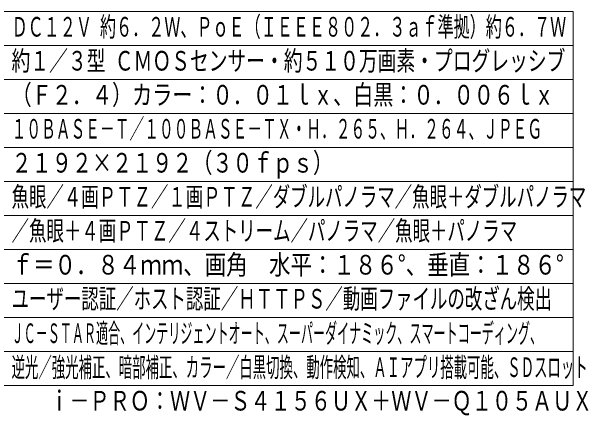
# Model space of a CAD drawing. Units: millimetres on the paper. Extents: x -62 to 65, y -59 to 59.
# Drawn here: x -20 to 64.8, y -59 to 0.4 of the extents above; entities that cross this region are included whole.
import ezdxf
from ezdxf.enums import TextEntityAlignment as Align

# ---------------------------------------------------------------- set-up
doc = ezdxf.new("R2010")
doc.units = ezdxf.units.MM
doc.layers.add('0-0_MOJI1', color=7, linetype='Continuous', lineweight=9)
doc.layers.add('0-5_WAKU', color=4, linetype='Continuous', lineweight=9)
doc.layers.add('0-1_相当品', color=4, linetype='Continuous')
doc.styles.add('ＭＳ ゴシック', font='')
doc.styles.get('ＭＳ ゴシック').set_extended_font_data('MS Gothic')

msp = doc.modelspace()

# ---------------------------------------------------------------- linework, layer by layer
at = {"layer": '0-5_WAKU', "color": 3}
for p, q in [((-62.5, 0.418), (62.5, 0.418)), ((62.5, -54.582), (62.5, 0.418)), ((-62.5, -54.582), (62.5, -54.582))]:
    msp.add_line(p, q, dxfattribs=at)
at = {"layer": '0-5_WAKU'}
for p, q in [((-62.5, -4.582), (62.5, -4.582)), ((-62.5, -9.582), (62.5, -9.582)), ((-62.5, -14.582), (62.5, -14.582)), ((-62.5, -19.582), (62.5, -19.582)), ((62.5, -24.582), (-62.5, -24.582)), ((-62.5, -29.582), (62.5, -29.582)), ((-62.5, -34.582), (62.5, -34.582)), ((-62.5, -39.582), (62.5, -39.582)), ((-62.5, -44.582), (62.5, -44.582)), ((-62.5, -49.582), (62.5, -49.582))]:
    msp.add_line(p, q, dxfattribs=at)

# ---------------------------------------------------------------- texts
at = {"layer": '0-0_MOJI1', "style": 'ＭＳ ゴシック'}
for s, height, width, p in [('ＤＣ１２Ｖ 約６．２Ｗ、ＰｏＥ（ＩＥＥＥ８０２．３ａｆ準拠）約６．７Ｗ', 2.886, 0.6, (-20, -4.137)), ('約１／３型 ＣＭＯＳセンサー・約５１０万画素・プログレッシブ', 2.889, 0.7, (-20, -9.137)), ('（Ｆ２．４）カラー：０．０１ｌｘ、白黒：０．００６ｌｘ', 2.886, 0.75, (-20, -14.137)), ('１０ＢＡＳＥ－Ｔ／１００ＢＡＳＥ－ＴＸ・Ｈ．２６５、Ｈ．２６４、ＪＰＥＧ', 2.886, 0.55, (-20, -19.137)), ('２１９２×２１９２（３０ｆｐｓ）', 2.886, 0.75, (-20, -24.137)), ('魚眼／４画ＰＴＺ／１画ＰＴＺ／ダブルパノラマ／魚眼＋ダブルパノラマ', 2.886, 0.65, (-20, -29.137)), ('／魚眼＋４画ＰＴＺ／４ストリーム／パノラマ／魚眼＋パノラマ', 2.889, 0.65, (-20, -34.137)), ('ｆ＝０．８４ｍｍ、画角\u3000水平：１８６°、垂直：１８６°', 2.889, 0.8, (-20, -39.137)), ('ユーザー認証／ホスト認証／ＨＴＴＰＳ／動画ファイルの改ざん検出', 2.889, 0.65, (-20, -44.137)), ('ＪＣ－ＳＴＡＲ適合、インテリジェントオート、スーパーダイナミック、スマートコーディング、', 2.886, 0.45, (-20, -49.209)), ('逆光／強光補正、暗部補正、カラー／白黒切換、動作検知、ＡＩアプリ搭載可能、ＳＤスロット', 2.886, 0.5, (-20, -54.209))]:
    msp.add_text(s, height=height, dxfattribs=dict(at, width=width)).set_placement(p, align=Align.BOTTOM_LEFT)
at = {"layer": '0-1_相当品', "style": 'ＭＳ ゴシック', "width": 0.75}
msp.add_text('ｉ－ＰＲＯ：ＷＶ－Ｓ４１５６ＵＸ＋ＷＶ－Ｑ１０５ＡＵＸ', height=2.889, dxfattribs=at).set_placement((-14.46, -59.137), align=Align.BOTTOM_LEFT)

doc.saveas('drawing.dxf')
